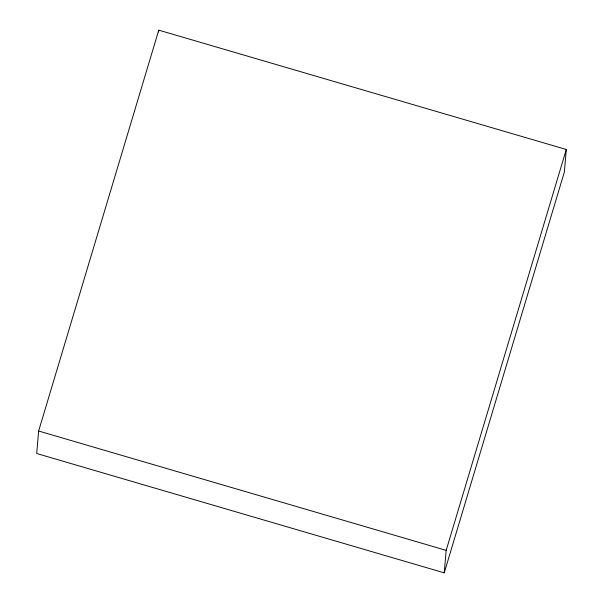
<?xml version="1.0" encoding="UTF-8"?>
<svg xmlns="http://www.w3.org/2000/svg" width="603" height="603" viewBox="0 0 603 603"><rect width="100%" height="100%" fill="white"/><g stroke="black" fill="none" stroke-linecap="round" stroke-linejoin="round"><path stroke-width="0.9" d="M38.63 431.017L36.708 453.509L444.245 572.85L564.37 171.983L566.292 149.491L158.755 30.15L38.63 431.017L446.175 550.358L444.245 572.85M158.597 32.027L158.755 30.15M446.175 550.358L566.292 149.491"/></g></svg>
